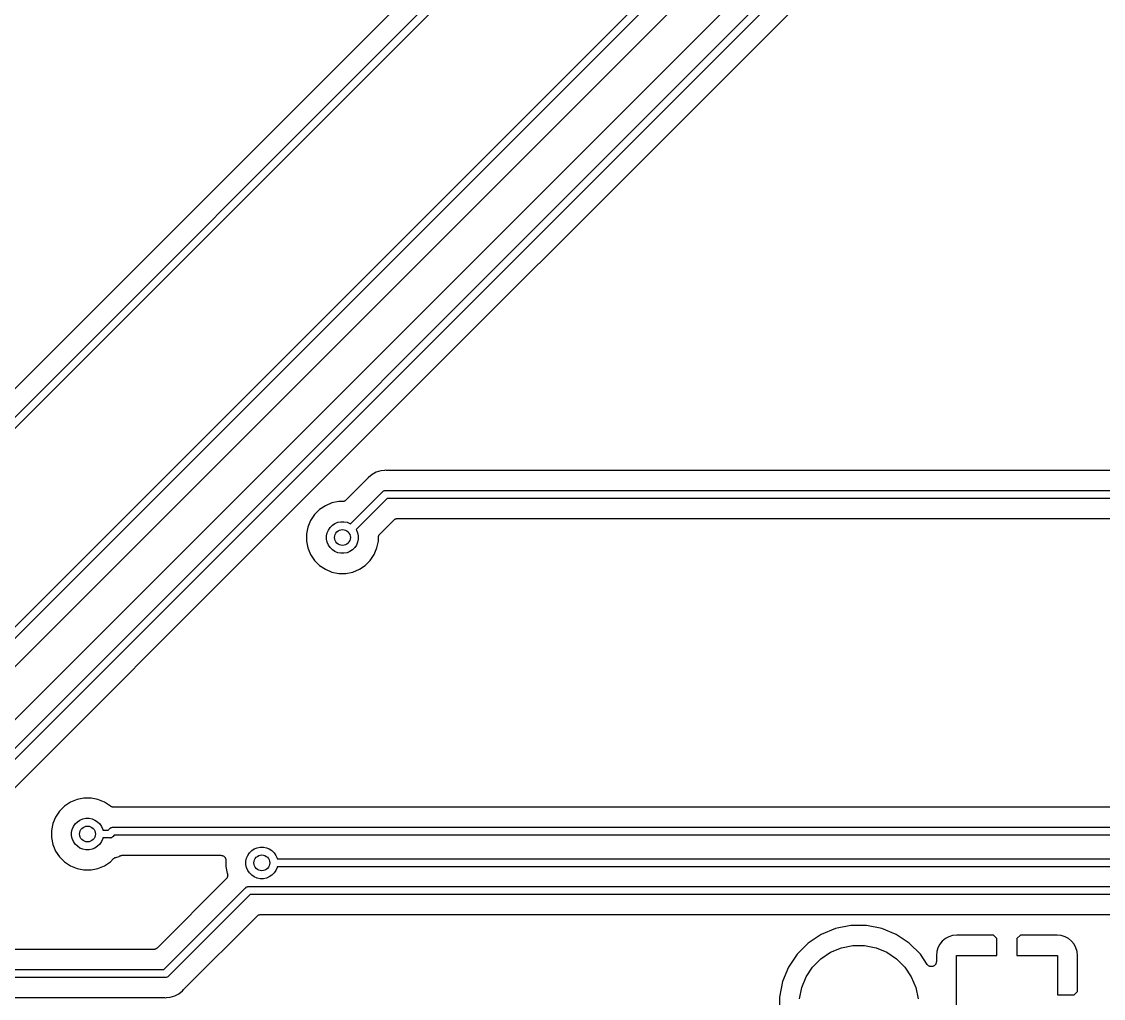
# Model space of a CAD drawing. Extents: x 2.15 to 10.02, y -5.18 to -1.32.
# Drawn here: x 4.479 to 5.556, y -4.612 to -3.639 of the extents above; entities that cross this region are included whole.
import ezdxf

# ---------------------------------------------------------------- set-up
doc = ezdxf.new("R2010")
doc.units = 0
doc.header["$MEASUREMENT"] = 0
doc.layers.add('BLACK', color=7, linetype='CONTINUOUS')

msp = doc.modelspace()

# ---------------------------------------------------------------- linework, layer by layer
at = {"layer": 'BLACK', "linetype": 'CONTINUOUS'}
for p, q in [((5.9612, -2.51558), (4.21635, -4.26043)), ((4.22317, -4.28189), (5.97621, -2.52885)), ((5.98076, -2.53543), (4.22772, -4.28847)), ((4.31609, -4.39803), (5.96795, -2.74617)), ((5.9725, -2.75276), (4.32064, -4.40462)), ((4.33565, -4.41789), (5.97932, -2.77422)), ((5.44349, -3.36282), (4.30375, -4.50255)), ((4.31057, -4.52402), (5.4585, -3.37609)), ((5.46305, -3.38268), (4.31513, -4.5306)), ((4.72841, -4.1456), (5.46987, -3.40414)), ((4.82394, -4.09323), (4.82334, -4.09395)), ((4.82758, -4.09024), (4.82394, -4.09323)), ((4.83174, -4.08801), (4.82758, -4.09024)), ((4.83625, -4.08665), (4.83174, -4.08801)), ((4.84001, -4.08628), (4.83625, -4.08665)), ((4.84094, -4.08618), (4.84001, -4.08628)), ((4.84001, -4.08628), (4.84001, -4.08628)), ((4.84188, -4.08628), (4.84094, -4.08618)), ((4.84209, -4.08628), (4.84188, -4.08628)), ((4.8423, -4.0863), (4.84209, -4.08628)), ((4.84237, -4.0863), (4.8423, -4.0863)), ((5.71147, -4.0863), (4.84237, -4.0863)), ((4.82301, -4.09432), (4.80139, -4.11594)), ((4.82315, -4.09415), (4.82301, -4.09432)), ((4.8233, -4.09401), (4.82315, -4.09415)), ((4.82334, -4.09395), (4.8233, -4.09401)), ((4.80605, -4.13957), (4.83802, -4.10759)), ((4.84258, -4.11417), (4.81162, -4.14513)), ((4.83802, -4.10759), (4.83815, -4.10744)), ((4.83815, -4.10744), (4.83875, -4.10695)), ((4.83875, -4.10695), (4.83907, -4.10678)), ((4.83907, -4.10678), (4.83943, -4.10658)), ((4.83943, -4.10658), (4.84017, -4.10636)), ((4.84017, -4.10636), (4.84031, -4.10634)), ((4.84031, -4.10634), (4.84075, -4.1063)), ((4.84075, -4.1063), (4.84094, -4.10628)), ((4.84075, -4.1063), (4.84075, -4.1063)), ((4.84094, -4.10628), (4.84114, -4.1063)), ((4.84114, -4.1063), (5.72488, -4.1063)), ((5.72488, -4.11417), (4.84258, -4.11417)), ((4.77524, -4.12538), (4.77026, -4.13036)), ((4.7811, -4.12147), (4.77524, -4.12538)), ((4.7876, -4.11878), (4.7811, -4.12147)), ((4.79451, -4.1174), (4.7876, -4.11878)), ((4.79786, -4.1174), (4.79451, -4.1174)), ((4.79832, -4.11736), (4.79786, -4.1174)), ((4.79878, -4.11732), (4.79832, -4.11736)), ((4.7988, -4.11731), (4.79878, -4.11732)), ((4.79883, -4.11731), (4.7988, -4.11731)), ((4.79927, -4.11717), (4.79883, -4.11731)), ((4.79971, -4.11704), (4.79927, -4.11717)), ((4.79974, -4.11703), (4.79971, -4.11704)), ((4.79976, -4.11702), (4.79974, -4.11703)), ((4.80017, -4.11681), (4.79976, -4.11702)), ((4.80058, -4.11659), (4.80017, -4.11681)), ((4.8006, -4.11658), (4.80058, -4.11659)), ((4.80062, -4.11657), (4.8006, -4.11658)), ((4.80098, -4.11627), (4.80062, -4.11657)), ((4.80134, -4.11599), (4.80098, -4.11627)), ((4.80138, -4.11595), (4.80134, -4.11599)), ((4.80139, -4.11594), (4.80138, -4.11595)), ((4.80138, -4.11595), (4.80138, -4.11595)), ((4.80138, -4.11595), (4.80138, -4.11595)), ((4.76635, -4.13622), (4.76366, -4.14272)), ((4.77026, -4.13036), (4.76635, -4.13622)), ((4.83524, -4.14979), (4.8494, -4.13564)), ((4.8494, -4.13564), (4.84941, -4.13563)), ((4.84941, -4.13562), (4.84945, -4.13559)), ((4.84941, -4.13563), (4.84941, -4.13562)), ((4.84941, -4.13563), (4.84941, -4.13563)), ((4.84945, -4.13559), (4.84981, -4.1353)), ((4.84981, -4.1353), (4.85016, -4.13501)), ((4.85016, -4.13501), (4.85019, -4.135)), ((4.85019, -4.135), (4.85021, -4.13498)), ((4.85021, -4.13498), (4.85062, -4.13477)), ((4.85062, -4.13477), (4.85103, -4.13455)), ((4.85103, -4.13455), (4.85105, -4.13454)), ((4.85105, -4.13454), (4.85107, -4.13453)), ((4.85107, -4.13453), (4.85152, -4.1344)), ((4.85152, -4.1344), (4.85196, -4.13427)), ((4.85196, -4.13427), (4.85199, -4.13427)), ((4.85199, -4.13427), (4.85201, -4.13426)), ((4.85201, -4.13426), (4.85247, -4.13422)), ((4.85247, -4.13422), (4.85293, -4.13417)), ((4.85293, -4.13417), (5.71147, -4.13417)), ((4.33014, -4.54387), (4.72841, -4.1456)), ((4.72841, -4.1456), (4.72841, -4.1456)), ((4.76366, -4.14272), (4.76228, -4.14963)), ((4.78289, -4.14856), (4.78408, -4.14569)), ((4.78408, -4.14569), (4.7858, -4.14311)), ((4.7858, -4.14311), (4.78799, -4.14092)), ((4.78799, -4.14092), (4.79057, -4.13919)), ((4.79057, -4.13919), (4.79344, -4.13801)), ((4.79344, -4.13801), (4.79648, -4.1374)), ((4.79648, -4.1374), (4.79958, -4.1374)), ((4.79958, -4.1374), (4.80263, -4.13801)), ((4.80263, -4.13801), (4.80549, -4.13919)), ((4.80549, -4.13919), (4.80605, -4.13957)), ((4.81162, -4.14513), (4.81199, -4.14569)), ((4.81199, -4.14569), (4.81317, -4.14856)), ((4.76228, -4.14963), (4.76228, -4.15667)), ((4.76228, -4.15667), (4.76366, -4.16358)), ((4.78228, -4.1516), (4.78289, -4.14856)), ((4.78228, -4.1547), (4.78228, -4.1516)), ((4.78289, -4.15774), (4.78228, -4.1547)), ((4.78408, -4.16061), (4.78289, -4.15774)), ((4.81317, -4.15774), (4.81199, -4.16061)), ((4.81317, -4.14856), (4.81378, -4.1516)), ((4.81378, -4.1547), (4.81317, -4.15774)), ((4.81378, -4.1516), (4.81378, -4.1547)), ((4.83241, -4.16358), (4.83378, -4.15667)), ((4.83378, -4.15325), (4.83383, -4.1528)), ((4.83378, -4.15331), (4.83378, -4.15325)), ((4.83378, -4.15332), (4.83378, -4.15331)), ((4.83378, -4.15331), (4.83378, -4.15331)), ((4.83378, -4.15331), (4.83378, -4.15331)), ((4.83378, -4.15667), (4.83378, -4.15332)), ((4.83383, -4.1528), (4.83388, -4.15234)), ((4.83388, -4.15234), (4.83389, -4.15231)), ((4.83389, -4.15229), (4.83403, -4.15184)), ((4.83389, -4.15231), (4.83389, -4.15229)), ((4.83403, -4.15184), (4.83416, -4.1514)), ((4.83416, -4.1514), (4.83418, -4.15138)), ((4.83418, -4.15135), (4.83441, -4.15095)), ((4.83418, -4.15138), (4.83418, -4.15135)), ((4.83441, -4.15095), (4.83462, -4.15054)), ((4.83462, -4.15054), (4.83464, -4.15052)), ((4.83464, -4.15052), (4.83465, -4.1505)), ((4.83465, -4.1505), (4.83495, -4.15015)), ((4.83495, -4.15015), (4.83524, -4.14979)), ((4.76366, -4.16358), (4.76635, -4.17008)), ((4.7858, -4.16319), (4.78408, -4.16061)), ((4.78799, -4.16538), (4.7858, -4.16319)), ((4.79057, -4.16711), (4.78799, -4.16538)), ((4.79344, -4.16829), (4.79057, -4.16711)), ((4.79648, -4.1689), (4.79344, -4.16829)), ((4.79958, -4.1689), (4.79648, -4.1689)), ((4.80263, -4.16829), (4.79958, -4.1689)), ((4.80549, -4.16711), (4.80263, -4.16829)), ((4.80807, -4.16538), (4.80549, -4.16711)), ((4.81026, -4.16319), (4.80807, -4.16538)), ((4.81199, -4.16061), (4.81026, -4.16319)), ((4.82971, -4.17008), (4.83241, -4.16358)), ((4.76635, -4.17008), (4.77026, -4.17594)), ((4.77026, -4.17594), (4.77524, -4.18092)), ((4.82082, -4.18092), (4.8258, -4.17594)), ((4.8258, -4.17594), (4.82971, -4.17008)), ((4.77524, -4.18092), (4.7811, -4.18483)), ((4.7811, -4.18483), (4.7876, -4.18752)), ((4.7876, -4.18752), (4.79451, -4.1889)), ((4.79451, -4.1889), (4.80155, -4.1889)), ((4.80155, -4.1889), (4.80846, -4.18752)), ((4.80846, -4.18752), (4.81496, -4.18483)), ((4.81496, -4.18483), (4.82082, -4.18092)), ((4.52716, -4.41675), (4.52131, -4.42066)), ((4.53367, -4.41405), (4.52716, -4.41675)), ((4.54057, -4.41268), (4.53367, -4.41405)), ((4.54762, -4.41268), (4.54057, -4.41268)), ((4.55452, -4.41405), (4.54762, -4.41268)), ((4.56103, -4.41675), (4.55452, -4.41405)), ((4.56714, -4.42083), (4.56103, -4.41675)), ((4.51633, -4.42564), (4.51241, -4.43149)), ((4.52131, -4.42066), (4.51633, -4.42564)), ((4.56733, -4.42093), (4.56714, -4.42083)), ((4.5675, -4.42105), (4.56733, -4.42093)), ((4.56776, -4.42116), (4.5675, -4.42105)), ((4.568, -4.42129), (4.56776, -4.42116)), ((4.5682, -4.42135), (4.568, -4.42129)), ((4.5684, -4.42144), (4.5682, -4.42135)), ((4.56867, -4.42149), (4.5684, -4.42144)), ((4.56893, -4.42157), (4.56867, -4.42149)), ((4.56914, -4.42159), (4.56893, -4.42157)), ((4.56936, -4.42164), (4.56914, -4.42159)), ((4.56942, -4.42165), (4.56936, -4.42164)), ((4.57005, -4.42171), (4.56942, -4.42165)), ((4.57026, -4.42171), (4.57005, -4.42171)), ((4.57047, -4.42173), (4.57026, -4.42171)), ((4.57054, -4.42173), (4.57047, -4.42173)), ((7.31282, -4.42173), (4.57054, -4.42173)), ((4.50972, -4.438), (4.50835, -4.4449)), ((4.51241, -4.43149), (4.50972, -4.438)), ((4.53014, -4.44097), (4.53186, -4.43839)), ((4.53186, -4.43839), (4.53406, -4.43619)), ((4.53406, -4.43619), (4.53663, -4.43447)), ((4.53663, -4.43447), (4.5395, -4.43328)), ((4.5395, -4.43328), (4.54254, -4.43268)), ((4.54254, -4.43268), (4.54565, -4.43268)), ((4.54565, -4.43268), (4.54869, -4.43328)), ((4.54869, -4.43328), (4.55155, -4.43447)), ((4.55155, -4.43447), (4.55413, -4.43619)), ((4.55413, -4.43619), (4.55633, -4.43839)), ((4.55633, -4.43839), (4.55805, -4.44097)), ((4.50835, -4.4449), (4.50835, -4.45195)), ((4.52835, -4.44687), (4.52895, -4.44383)), ((4.52835, -4.44998), (4.52835, -4.44687)), ((4.52895, -4.44383), (4.53014, -4.44097)), ((4.55805, -4.44097), (4.55924, -4.44383)), ((4.55924, -4.44383), (4.55937, -4.44449)), ((4.55937, -4.44449), (4.56473, -4.44449)), ((4.56473, -4.44449), (4.5662, -4.44302)), ((4.5662, -4.44302), (4.56632, -4.44287)), ((4.56632, -4.44287), (4.56692, -4.44238)), ((4.56692, -4.44238), (4.56724, -4.44221)), ((4.56724, -4.44221), (4.56761, -4.44201)), ((4.56761, -4.44201), (4.56835, -4.44179)), ((4.56835, -4.44179), (4.56842, -4.44178)), ((4.56842, -4.44178), (4.56893, -4.44173)), ((4.56893, -4.44173), (4.56912, -4.44171)), ((4.56893, -4.44173), (4.56893, -4.44173)), ((4.56912, -4.44171), (4.56931, -4.44173)), ((4.56931, -4.44173), (7.32317, -4.44173)), ((4.50835, -4.45195), (4.50972, -4.45885)), ((4.50972, -4.45885), (4.51241, -4.46536)), ((4.52895, -4.45302), (4.52835, -4.44998)), ((4.53014, -4.45588), (4.52895, -4.45302)), ((4.53186, -4.45846), (4.53014, -4.45588)), ((4.53406, -4.46066), (4.53186, -4.45846)), ((4.55633, -4.45846), (4.55413, -4.46066)), ((4.55805, -4.45588), (4.55633, -4.45846)), ((4.55924, -4.45302), (4.55805, -4.45588)), ((4.55937, -4.45236), (4.55924, -4.45302)), ((4.56617, -4.45236), (4.55937, -4.45236)), ((4.56637, -4.45238), (4.56617, -4.45236)), ((4.56656, -4.45236), (4.56637, -4.45238)), ((4.56714, -4.45231), (4.56656, -4.45236)), ((4.56656, -4.45236), (4.56656, -4.45236)), ((4.56788, -4.45208), (4.56714, -4.45231)), ((4.56856, -4.45171), (4.56788, -4.45208)), ((4.56916, -4.45122), (4.56856, -4.45171)), ((4.56929, -4.45107), (4.56916, -4.45122)), ((4.57075, -4.44961), (4.56929, -4.45107)), ((7.32461, -4.44961), (4.57075, -4.44961)), ((4.51241, -4.46536), (4.51633, -4.47121)), ((4.53663, -4.46238), (4.53406, -4.46066)), ((4.5395, -4.46357), (4.53663, -4.46238)), ((4.54254, -4.46417), (4.5395, -4.46357)), ((4.54565, -4.46417), (4.54254, -4.46417)), ((4.54869, -4.46357), (4.54565, -4.46417)), ((4.55155, -4.46238), (4.54869, -4.46357)), ((4.55413, -4.46066), (4.55155, -4.46238)), ((4.57226, -4.47165), (4.57557, -4.47065)), ((4.57557, -4.47065), (4.57641, -4.4702)), ((4.57641, -4.4702), (4.57647, -4.47016)), ((4.57647, -4.47016), (4.57667, -4.47008)), ((4.57667, -4.47008), (4.57686, -4.46998)), ((4.57686, -4.46998), (4.57713, -4.4699)), ((4.57713, -4.4699), (4.57738, -4.4698)), ((4.57738, -4.4698), (4.57759, -4.46976)), ((4.57759, -4.46976), (4.5778, -4.4697)), ((4.5778, -4.4697), (4.57807, -4.46967)), ((4.57807, -4.46967), (4.57834, -4.46962)), ((4.57834, -4.46962), (4.57856, -4.46963)), ((4.57856, -4.46963), (4.57877, -4.46961)), ((4.57877, -4.46961), (4.67697, -4.46961)), ((4.67697, -4.46961), (4.677, -4.46961)), ((4.677, -4.46961), (4.677, -4.46961)), ((4.677, -4.46961), (4.677, -4.46961)), ((4.677, -4.46961), (4.67704, -4.46961)), ((4.67704, -4.46961), (4.67751, -4.46966)), ((4.67751, -4.46966), (4.67797, -4.46971)), ((4.67797, -4.46971), (4.67799, -4.46971)), ((4.67799, -4.46971), (4.67801, -4.46972)), ((4.67801, -4.46972), (4.67846, -4.46986)), ((4.67846, -4.46986), (4.67891, -4.47)), ((4.67891, -4.47), (4.67892, -4.47001)), ((4.67892, -4.47001), (4.67894, -4.47001)), ((4.67894, -4.47001), (4.67935, -4.47024)), ((4.67935, -4.47024), (4.67976, -4.47046)), ((4.67976, -4.47046), (4.67978, -4.47047)), ((4.67978, -4.47047), (4.67979, -4.47048)), ((4.67979, -4.47048), (4.68015, -4.47078)), ((4.68015, -4.47078), (4.68052, -4.47108)), ((4.70257, -4.47257), (4.70376, -4.46971)), ((4.70376, -4.46971), (4.70548, -4.46713)), ((4.70548, -4.46713), (4.70768, -4.46493)), ((4.70768, -4.46493), (4.71026, -4.46321)), ((4.71026, -4.46321), (4.71312, -4.46202)), ((4.71312, -4.46202), (4.71617, -4.46142)), ((4.71617, -4.46142), (4.71927, -4.46142)), ((4.71927, -4.46142), (4.72231, -4.46202)), ((4.72231, -4.46202), (4.72518, -4.46321)), ((4.72518, -4.46321), (4.72776, -4.46493)), ((4.72776, -4.46493), (4.72995, -4.46713)), ((4.72995, -4.46713), (4.73167, -4.46971)), ((4.73167, -4.46971), (4.73286, -4.47257)), ((4.51633, -4.47121), (4.52131, -4.47619)), ((4.52131, -4.47619), (4.52716, -4.4801)), ((4.52716, -4.4801), (4.53367, -4.4828)), ((4.55452, -4.4828), (4.56103, -4.4801)), ((4.56103, -4.4801), (4.56688, -4.47619)), ((4.56688, -4.47619), (4.57017, -4.4729)), ((4.57017, -4.4729), (4.57022, -4.47285)), ((4.57022, -4.47285), (4.57039, -4.47272)), ((4.57039, -4.47272), (4.57054, -4.47257)), ((4.57054, -4.47257), (4.57077, -4.47241)), ((4.57077, -4.47241), (4.57099, -4.47224)), ((4.57099, -4.47224), (4.57118, -4.47214)), ((4.57118, -4.47214), (4.57136, -4.47202)), ((4.57136, -4.47202), (4.57161, -4.47192)), ((4.57161, -4.47192), (4.57185, -4.47179)), ((4.57185, -4.47179), (4.57206, -4.47173)), ((4.57206, -4.47173), (4.57226, -4.47165)), ((4.68052, -4.47108), (4.68053, -4.4711)), ((4.68053, -4.4711), (4.68054, -4.47111)), ((4.68054, -4.47111), (4.68084, -4.47147)), ((4.68084, -4.47147), (4.68113, -4.47184)), ((4.68113, -4.47184), (4.68114, -4.47185)), ((4.68114, -4.47185), (4.68115, -4.47187)), ((4.68115, -4.47187), (4.68137, -4.47229)), ((4.68137, -4.47229), (4.68159, -4.4727)), ((4.68159, -4.4727), (4.6816, -4.47272)), ((4.6816, -4.47272), (4.6816, -4.47273)), ((4.6816, -4.47273), (4.68174, -4.47318)), ((4.68174, -4.47318), (4.68187, -4.47364)), ((4.68187, -4.47364), (4.68187, -4.47365)), ((4.68187, -4.47365), (4.68188, -4.47367)), ((4.68188, -4.47367), (4.68192, -4.47414)), ((4.68192, -4.47414), (4.68197, -4.47461)), ((4.68197, -4.47461), (4.68197, -4.48069)), ((4.68197, -4.48069), (4.68334, -4.48759)), ((4.70197, -4.47561), (4.70257, -4.47257)), ((4.70197, -4.47872), (4.70197, -4.47561)), ((4.70257, -4.48176), (4.70197, -4.47872)), ((4.73286, -4.47257), (4.73299, -4.47323)), ((4.73299, -4.4811), (4.73286, -4.48176)), ((4.73299, -4.47323), (8.19073, -4.47323)), ((8.19217, -4.4811), (4.73299, -4.4811)), ((4.53367, -4.4828), (4.54057, -4.48417)), ((4.54057, -4.48417), (4.54762, -4.48417)), ((4.54762, -4.48417), (4.55452, -4.4828)), ((4.68287, -4.49237), (4.68257, -4.49272)), ((4.68288, -4.49235), (4.68287, -4.49237)), ((4.6829, -4.49233), (4.68288, -4.49235)), ((4.68312, -4.49192), (4.6829, -4.49233)), ((4.68334, -4.49151), (4.68312, -4.49192)), ((4.68334, -4.48759), (4.68336, -4.48764)), ((4.68335, -4.49149), (4.68334, -4.49151)), ((4.68336, -4.49147), (4.68335, -4.49149)), ((4.68336, -4.48764), (4.68337, -4.48766)), ((4.68349, -4.49102), (4.68336, -4.49147)), ((4.68337, -4.48766), (4.68337, -4.48766)), ((4.68337, -4.48766), (4.68337, -4.48766)), ((4.68337, -4.48766), (4.68339, -4.4877)), ((4.68339, -4.4877), (4.68351, -4.48814)), ((4.68363, -4.49058), (4.68349, -4.49102)), ((4.68351, -4.48814), (4.68365, -4.48859)), ((4.68364, -4.49056), (4.68363, -4.49058)), ((4.68369, -4.49007), (4.68364, -4.49054)), ((4.68364, -4.49054), (4.68364, -4.49056)), ((4.68365, -4.48859), (4.68365, -4.48862)), ((4.68365, -4.48862), (4.68366, -4.48864)), ((4.68366, -4.48864), (4.6837, -4.4891)), ((4.68374, -4.48961), (4.68369, -4.49007)), ((4.6837, -4.4891), (4.68374, -4.48957)), ((4.68374, -4.48957), (4.68374, -4.48959)), ((4.68374, -4.48959), (4.68374, -4.48961)), ((4.70376, -4.48462), (4.70257, -4.48176)), ((4.70548, -4.4872), (4.70376, -4.48462)), ((4.70768, -4.4894), (4.70548, -4.4872)), ((4.71026, -4.49112), (4.70768, -4.4894)), ((4.71312, -4.49231), (4.71026, -4.49112)), ((4.71617, -4.49291), (4.71312, -4.49231)), ((4.72231, -4.49231), (4.71927, -4.49291)), ((4.72518, -4.49112), (4.72231, -4.49231)), ((4.72776, -4.4894), (4.72518, -4.49112)), ((4.72995, -4.4872), (4.72776, -4.4894)), ((4.73167, -4.48462), (4.72995, -4.4872)), ((4.73286, -4.48176), (4.73167, -4.48462)), ((4.68228, -4.49308), (4.61336, -4.562)), ((4.62018, -4.58346), (4.70157, -4.50208)), ((4.68257, -4.49272), (4.68228, -4.49308)), ((4.70157, -4.50208), (4.70169, -4.50193)), ((4.70169, -4.50193), (4.70229, -4.50144)), ((4.70229, -4.50144), (4.70297, -4.50107)), ((4.70297, -4.50107), (4.70357, -4.50089)), ((4.70357, -4.50089), (4.70372, -4.50084)), ((4.70372, -4.50084), (4.70379, -4.50084)), ((4.70379, -4.50084), (4.7043, -4.50079)), ((4.7043, -4.50079), (4.70449, -4.50077)), ((4.7043, -4.50079), (4.7043, -4.50079)), ((4.70449, -4.50077), (4.70468, -4.50079)), ((4.70468, -4.50079), (8.66311, -4.50079)), ((4.71927, -4.49291), (4.71617, -4.49291)), ((4.70612, -4.50866), (4.62473, -4.59005)), ((8.66454, -4.50866), (4.70612, -4.50866)), ((4.63974, -4.60332), (4.71294, -4.53013)), ((4.71294, -4.53013), (4.71295, -4.53011)), ((4.71295, -4.53011), (4.71299, -4.53008)), ((4.71295, -4.53011), (4.71295, -4.53011)), ((4.71295, -4.53011), (4.71295, -4.53011)), ((4.71299, -4.53008), (4.71335, -4.52979)), ((4.71335, -4.52979), (4.71371, -4.5295)), ((4.71371, -4.5295), (4.71373, -4.52948)), ((4.71373, -4.52948), (4.71375, -4.52947)), ((4.71375, -4.52947), (4.71416, -4.52925)), ((4.71416, -4.52925), (4.71457, -4.52904)), ((4.71457, -4.52904), (4.71459, -4.52903)), ((4.71459, -4.52903), (4.71462, -4.52902)), ((4.71462, -4.52902), (4.71506, -4.52889)), ((4.71506, -4.52889), (4.7155, -4.52876)), ((4.7155, -4.52876), (4.71553, -4.52875)), ((4.71553, -4.52875), (4.71555, -4.52875)), ((4.71555, -4.52875), (4.71602, -4.52871)), ((4.71602, -4.52871), (4.71647, -4.52866)), ((4.71647, -4.52866), (8.61715, -4.52866)), ((5.28915, -4.54249), (5.27476, -4.54845)), ((5.30442, -4.53945), (5.28915, -4.54249)), ((5.31999, -4.53945), (5.30442, -4.53945)), ((5.33526, -4.54249), (5.31999, -4.53945)), ((5.34965, -4.54845), (5.33526, -4.54249)), ((5.26181, -4.5571), (5.2508, -4.56811)), ((5.27476, -4.54845), (5.26181, -4.5571)), ((5.3626, -4.5571), (5.34965, -4.54845)), ((5.37361, -4.56811), (5.3626, -4.5571)), ((5.39544, -4.55508), (5.39294, -4.55813)), ((5.39848, -4.55258), (5.39544, -4.55508)), ((5.40196, -4.55072), (5.39848, -4.55258)), ((5.40572, -4.54958), (5.40196, -4.55072)), ((5.40988, -4.54917), (5.40572, -4.54958)), ((5.44651, -4.54928), (5.40988, -4.54917)), ((5.44984, -4.55261), (5.44651, -4.54928)), ((5.44984, -4.56929), (5.44984, -4.55261)), ((5.47317, -4.54928), (5.46984, -4.55261)), ((5.46984, -4.55261), (5.46984, -4.56929)), ((5.5098, -4.54917), (5.47317, -4.54928)), ((5.51396, -4.54958), (5.5098, -4.54917)), ((5.51773, -4.55072), (5.51396, -4.54958)), ((5.5212, -4.55258), (5.51773, -4.55072)), ((5.52425, -4.55508), (5.5212, -4.55258)), ((5.52675, -4.55813), (5.52425, -4.55508)), ((4.60982, -4.56346), (3.95569, -4.56346)), ((4.61028, -4.56342), (4.60982, -4.56346)), ((4.61074, -4.56338), (4.61028, -4.56342)), ((4.61077, -4.56337), (4.61074, -4.56338)), ((4.6108, -4.56337), (4.61077, -4.56337)), ((4.61124, -4.56324), (4.6108, -4.56337)), ((4.61168, -4.56311), (4.61124, -4.56324)), ((4.61171, -4.56309), (4.61168, -4.56311)), ((4.61173, -4.56309), (4.61171, -4.56309)), ((4.61214, -4.56287), (4.61173, -4.56309)), ((4.61255, -4.56266), (4.61214, -4.56287)), ((4.61257, -4.56264), (4.61255, -4.56266)), ((4.61259, -4.56263), (4.61257, -4.56264)), ((4.61295, -4.56234), (4.61259, -4.56263)), ((4.61331, -4.56205), (4.61295, -4.56234)), ((4.61335, -4.56201), (4.61331, -4.56205)), ((4.61336, -4.562), (4.61335, -4.56201)), ((4.61335, -4.56201), (4.61335, -4.56201)), ((4.61335, -4.56201), (4.61335, -4.56201)), ((5.27456, -4.57263), (5.28423, -4.56617)), ((5.28423, -4.56617), (5.29498, -4.56172)), ((5.29498, -4.56172), (5.30639, -4.55945)), ((5.30639, -4.55945), (5.31802, -4.55945)), ((5.31802, -4.55945), (5.32943, -4.56172)), ((5.32943, -4.56172), (5.34018, -4.56617)), ((5.34018, -4.56617), (5.34985, -4.57263)), ((5.38994, -4.56537), (5.38953, -4.56953)), ((5.39108, -4.5616), (5.38994, -4.56537)), ((5.39294, -4.55813), (5.39108, -4.5616)), ((5.52861, -4.5616), (5.52675, -4.55813)), ((5.52975, -4.56537), (5.52861, -4.5616)), ((5.53016, -4.56953), (5.52975, -4.56537)), ((5.2508, -4.56811), (5.24215, -4.58106)), ((5.26633, -4.58086), (5.27456, -4.57263)), ((5.34985, -4.57263), (5.35808, -4.58086)), ((5.38039, -4.57825), (5.37361, -4.56811)), ((5.38073, -4.57867), (5.38039, -4.57825)), ((5.38039, -4.57825), (5.38039, -4.57825)), ((5.38039, -4.57825), (5.38039, -4.57825)), ((5.38101, -4.57901), (5.38073, -4.57867)), ((5.38838, -4.57864), (5.38805, -4.57903)), ((5.38868, -4.57829), (5.38838, -4.57864)), ((5.38891, -4.57786), (5.38868, -4.57828)), ((5.38868, -4.57828), (5.38868, -4.57829)), ((5.38868, -4.57829), (5.38868, -4.57829)), ((5.38915, -4.57743), (5.38891, -4.57786)), ((5.38929, -4.57696), (5.38915, -4.57743)), ((5.38915, -4.57743), (5.38915, -4.57743)), ((5.38915, -4.57743), (5.38915, -4.57743)), ((5.38944, -4.5765), (5.38929, -4.57696)), ((5.38949, -4.576), (5.38944, -4.5765)), ((5.38944, -4.5765), (5.38944, -4.5765)), ((5.38944, -4.5765), (5.38944, -4.5765)), ((5.38954, -4.57553), (5.38949, -4.576)), ((5.38953, -4.56953), (5.38954, -4.57546)), ((5.38954, -4.57546), (5.38954, -4.57553)), ((5.38954, -4.57553), (5.38954, -4.57553)), ((5.38954, -4.57553), (5.38954, -4.57553)), ((5.40965, -4.66772), (5.40965, -4.56929)), ((5.40965, -4.56929), (5.44984, -4.56929)), ((5.46984, -4.56929), (5.51004, -4.56929)), ((5.51004, -4.56929), (5.51004, -4.6085)), ((5.53005, -4.60518), (5.53016, -4.56953)), ((3.94533, -4.58346), (4.62018, -4.58346)), ((5.24215, -4.58106), (5.23619, -4.59544)), ((5.25987, -4.59053), (5.26633, -4.58086)), ((5.35808, -4.58086), (5.36454, -4.59053)), ((5.38143, -4.57936), (5.38101, -4.57901)), ((5.38101, -4.57901), (5.38101, -4.57901)), ((5.38101, -4.57901), (5.38101, -4.57901)), ((5.38176, -4.57963), (5.38143, -4.57936)), ((5.38221, -4.57987), (5.38176, -4.57963)), ((5.38176, -4.57963), (5.38176, -4.57963)), ((5.38176, -4.57963), (5.38176, -4.57963)), ((5.38262, -4.58009), (5.38221, -4.57987)), ((5.3831, -4.58023), (5.38262, -4.58009)), ((5.38262, -4.58009), (5.38262, -4.58009)), ((5.38262, -4.58009), (5.38262, -4.58009)), ((5.38355, -4.58037), (5.3831, -4.58023)), ((5.38403, -4.58042), (5.38355, -4.58037)), ((5.38355, -4.58037), (5.38355, -4.58037)), ((5.38355, -4.58037), (5.38355, -4.58037)), ((5.38452, -4.58047), (5.38403, -4.58042)), ((5.38453, -4.58047), (5.38452, -4.58047)), ((5.38452, -4.58047), (5.38452, -4.58047)), ((5.38498, -4.58043), (5.38453, -4.58047)), ((5.38549, -4.58038), (5.38498, -4.58043)), ((5.3855, -4.58038), (5.38549, -4.58038)), ((5.38591, -4.58026), (5.3855, -4.58038)), ((5.3855, -4.58038), (5.3855, -4.58038)), ((5.38643, -4.5801), (5.38591, -4.58026)), ((5.38685, -4.57989), (5.38643, -4.5801)), ((5.38643, -4.5801), (5.38643, -4.5801)), ((5.38643, -4.5801), (5.38643, -4.5801)), ((5.38729, -4.57965), (5.38685, -4.57989)), ((5.3873, -4.57965), (5.38729, -4.57965)), ((5.38729, -4.57965), (5.38729, -4.57965)), ((5.3877, -4.57932), (5.3873, -4.57965)), ((5.38805, -4.57904), (5.3877, -4.57932)), ((5.38805, -4.57903), (5.38805, -4.57903)), ((5.38805, -4.57903), (5.38805, -4.57904)), ((4.62162, -4.59134), (3.94389, -4.59134)), ((4.62181, -4.59136), (4.62162, -4.59134)), ((4.622, -4.59134), (4.62181, -4.59136)), ((4.62258, -4.59128), (4.622, -4.59134)), ((4.622, -4.59134), (4.622, -4.59134)), ((4.62332, -4.59106), (4.62258, -4.59128)), ((4.62401, -4.59069), (4.62332, -4.59106)), ((4.62461, -4.5902), (4.62401, -4.59069)), ((4.62473, -4.59005), (4.62461, -4.5902)), ((5.23619, -4.59544), (5.23315, -4.61072)), ((5.25542, -4.60128), (5.25987, -4.59053)), ((5.36454, -4.59053), (5.36899, -4.60128)), ((4.62275, -4.61136), (4.6265, -4.61099)), ((4.6265, -4.61099), (4.63102, -4.60962)), ((4.63102, -4.60962), (4.63517, -4.6074)), ((4.63517, -4.6074), (4.63882, -4.60441)), ((4.63882, -4.60441), (4.63941, -4.60369)), ((4.63941, -4.60369), (4.63946, -4.60363)), ((4.63946, -4.60363), (4.63961, -4.60349)), ((4.63961, -4.60349), (4.63974, -4.60332)), ((5.23315, -4.61072), (5.23315, -4.62629)), ((5.25315, -4.61269), (5.25542, -4.60128)), ((5.36899, -4.60128), (5.37126, -4.61269)), ((5.51004, -4.6085), (5.52672, -4.6085)), ((5.52672, -4.6085), (5.53005, -4.60518)), ((3.94512, -4.61134), (4.62039, -4.61134)), ((4.62039, -4.61134), (4.62046, -4.61134)), ((4.62046, -4.61134), (4.62067, -4.61136)), ((4.62067, -4.61136), (4.62088, -4.61136)), ((4.62088, -4.61136), (4.62181, -4.61145)), ((4.62181, -4.61145), (4.62274, -4.61136)), ((4.62274, -4.61136), (4.62275, -4.61136))]:
    msp.add_line(p, q, dxfattribs=at)
at = {"layer": 'BLACK'}
for centre in [(4.79803, -4.15315), (4.54409, -4.44843), (4.71772, -4.47717)]:
    msp.add_circle(centre, 0.00787, dxfattribs=at)

doc.saveas('drawing.dxf')
